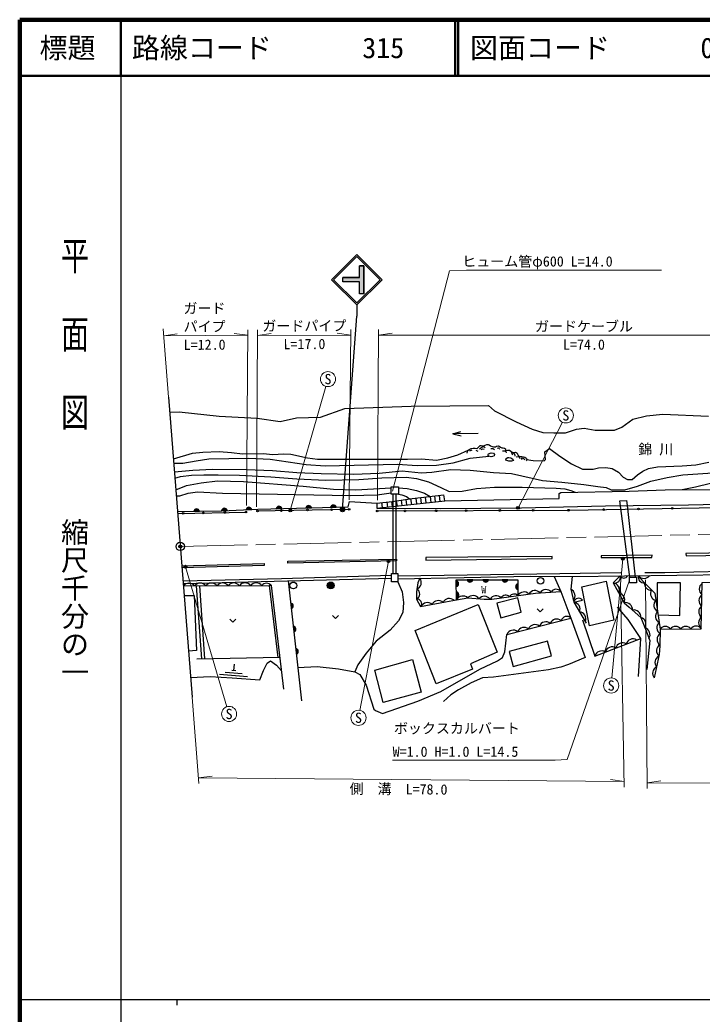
# Model space of a CAD drawing. Units: millimetres at full size, sheet at 1:1000; details may follow other scales. Extents: x 40000 to 680000, y 20000 to 380000.
# Drawn here: x 40000 to 161828, y 202409 to 380000 of the extents above; entities that cross this region are included whole.
import ezdxf
from ezdxf.enums import TextEntityAlignment as Align

# ---------------------------------------------------------------- set-up
doc = ezdxf.new("R2010")
doc.units = ezdxf.units.MM
doc.header["$LTSCALE"] = 1000
doc.header["$PDMODE"] = 32
doc.header["$PDSIZE"] = 500
doc.linetypes.add('CHAIN', pattern=[18.5, 12, -1.5, 3.5, -1.5])
for name, color, linetype, lineweight in [('M-BGD', 7, 'Continuous', 25), ('M-BGD-HTXT', 7, 'Continuous', 13), ('M-BMK', 2, 'CHAIN', 13), ('M-BMK-OTRS', 5, 'Continuous', 25), ('M-BMK-SRVR', 3, 'Continuous', 25), ('M-STR-HTXT', 7, 'Continuous', 13), ('M-STR-STRC', 7, 'Continuous', 25), ('M-TTL', 2, 'Continuous', 140), ('M-TTL-BAND', 7, 'Continuous', 25), ('M-TTL-LINE', 7, 'Continuous', 50)]:
    doc.layers.add(name, color=color, linetype=linetype, lineweight=lineweight)
for name, color, linetype in [('M-BMK-HTXT', 7, 'Continuous'), ('M-OTRS', 6, 'Continuous'), ('M-TTL-TXT', 7, 'Continuous')]:
    doc.layers.add(name, color=color, linetype=linetype)
doc.styles.add('@ＭＳ ゴシック', font='')
doc.styles.add('ＭＳ ゴシック', font='')
doc.styles.get('@ＭＳ ゴシック').set_extended_font_data('@MS Gothic')
doc.styles.get('ＭＳ ゴシック').set_extended_font_data('MS Gothic')

msp = doc.modelspace()

# ---------------------------------------------------------------- hatches: boundary and pattern name
at = {"layer": 'M-BGD'}
for points in [[(85774, 292691, -0.82183), (86764, 292715)], [(91068, 292820, -0.82183), (92058, 292844)], [(95484, 292927, -0.82183), (96475, 292951)], [(71057, 292227, -0.82183), (72048, 292247)], [(76005, 292328, -0.82183), (76996, 292364)], [(80409, 292519, -0.82183), (81399, 292563)], [(96102, 278990, -0.41421), (95502, 278390, -0.41421), (94902, 278990, -1)], [(117938, 279794, -0.82183), (117955, 278803)], [(120860, 279982, -0.82183), (119870, 279979)], [(123688, 279989, -0.82183), (122697, 279987)], [(127115, 279999, -0.82183), (126124, 279996)], [(128926, 278269, -0.82183), (128926, 279260)], [(117971, 277823, -0.82183), (117988, 276832)], [(88363, 275816, -0.82183), (88471, 274831)], [(88929, 270687, 0.82183), (88820, 271671)], [(89260, 267689, -0.82183), (89369, 266704)]]:
    msp.add_hatch(color=256, dxfattribs=at).paths.add_polyline_path(points)
at = {"layer": 'M-STR-STRC'}
for points in [[(100674, 333208), (100674, 331083), (101424, 331083), (101424, 336083), (100674, 336083), (100674, 333958), (97674, 333958), (97674, 333208)], [(129178, 292963, -1), (128739, 292724, -0.41421), (128839, 293063, -0.41421)], [(88506, 292508, -1), (88067, 292269, -0.41421), (88167, 292608, -0.41421)], [(97273, 292343, -1), (97948, 292772, -0.41421), (97826, 292220, -0.41421)], [(69783, 282451, -1), (69344, 282212, -0.41421), (69444, 282551, -0.41421)], [(106057, 283456, -1), (105618, 283217, -0.41421), (105718, 283556, -0.41421)], [(147881, 283874, -1), (147442, 283635, -0.41421), (147542, 283974, -0.41421)]]:
    msp.add_hatch(color=256, dxfattribs=at).paths.add_polyline_path(points)

# ---------------------------------------------------------------- linework, layer by layer
at = {"layer": 'M-BGD'}
for p, q in [((117321, 306072), (118763, 306485)), ((121820, 306149), (117321, 306072)), ((117321, 306072), (118776, 305709)), ((120721, 303141), (120313, 302949)), ((121408, 303141), (121799, 302949)), ((127857, 302461), (128003, 302282)), ((106618, 295300), (106618, 281105)), ((107151, 295300), (107151, 281105)), ((113431, 293822), (113308, 294865)), ((114216, 293908), (114093, 294957)), ((115053, 293999), (114929, 295056)), ((115860, 294087), (115735, 295151)), ((103749, 292766), (115860, 294087)), ((103758, 293689), (103749, 292766)), ((104744, 292875), (104642, 293789)), ((105682, 292977), (105579, 293894)), ((106517, 293068), (106413, 293988)), ((107403, 293165), (107275, 294104)), ((108248, 293257), (108117, 294219)), ((109097, 293349), (108963, 294334)), ((109975, 293445), (109837, 294453)), ((110874, 293543), (110754, 294565)), ((111723, 293636), (111602, 294665)), ((112538, 293725), (112416, 294760)), ((68181, 291845), (80429, 292096)), ((71057, 292227), (72048, 292247)), ((76005, 292328), (76996, 292364)), ((80409, 292519), (81399, 292563)), ((82256, 292280), (98855, 292580)), ((85774, 292691), (86764, 292715)), ((91068, 292820), (92058, 292844)), ((95484, 292927), (96475, 292951)), ((69165, 279330), (106371, 280298)), ((71453, 278892), (72409, 265875)), ((72088, 278895), (72970, 265886)), ((87921, 279818), (90286, 258390)), ((117938, 279794), (117955, 278803)), ((120860, 279982), (119870, 279979)), ((123688, 279989), (122697, 279987)), ((127115, 279999), (126124, 279996)), ((128926, 278269), (128926, 279260)), ((117971, 277823), (117988, 276832)), ((88363, 275816), (88471, 274831)), ((138923, 275975), (140460, 276322)), ((88820, 271671), (88929, 270687)), ((150479, 262725), (150861, 269523)), ((89260, 267689), (89369, 266704)), ((71595, 265860), (86449, 266141)), ((78217, 263809), (78305, 264931)), ((75654, 263108), (80639, 262716)), ((76686, 263478), (79677, 263243)), ((77868, 263837), (78566, 263782))]:
    msp.add_line(p, q, dxfattribs=at)
for points in [[(103749, 292766), (115081, 292742), (129553, 292848), (144566, 293217), (159392, 293348), (177882, 293796), (180223, 298055), (178070, 318766), (182209, 319323), (184618, 297305)], [(66760, 309902), (68463, 310003), (75571, 309226), (82401, 308837), (86455, 308282), (89398, 308893), (93674, 309059), (98030, 310607), (109882, 310989), (123684, 311126), (124749, 310170), (128627, 308205), (131494, 306922), (133378, 306322), (135330, 306213), (137405, 306240), (139399, 306895), (140791, 307086), (142730, 306731), (146171, 306704), (147464, 307278), (149430, 308670), (151915, 309270), (154809, 309597), (162974, 309243)], [(119850, 302584), (119922, 302897), (120071, 303154), (120375, 303346), (120593, 303462), (120919, 303506), (121274, 303484), (121684, 303437), (121854, 303627), (122020, 303820), (122216, 303969), (122394, 303987), (122625, 303939), (122825, 303930), (123068, 304035), (123381, 304139), (123607, 304163), (123826, 304068), (124011, 303896), (124320, 303774), (124572, 303765), (124939, 303758), (125138, 303866), (125383, 303946), (125606, 303883), (125837, 303705), (126071, 303576), (126302, 303586), (126536, 303510), (126703, 303367), (126744, 303107), (127056, 303156), (127437, 303119), (127688, 302966), (127929, 302799), (128161, 302727), (128424, 302776), (128628, 302715), (128778, 302625), (128861, 302419), (129006, 302211), (129112, 302032), (129354, 301995), (129634, 301998), (129961, 301957), (130197, 301881), (130368, 301767), (130446, 301630), (130499, 301485), (130477, 301325), (130417, 301213)], [(122091, 303373), (122330, 303585), (122642, 303768), (122881, 303712), (123098, 303607)], [(67413, 301600), (70809, 302616), (72643, 302798), (75580, 302882), (77808, 302730), (79732, 302494), (83429, 302528), (85185, 302342), (87068, 302511), (88368, 302426), (91340, 301748), (93145, 301515), (109208, 301515), (111740, 301615), (114424, 301379), (116406, 301784), (118178, 302307), (120071, 303154)], [(67477, 300792), (69091, 300831), (71494, 301247), (73746, 301568), (77285, 301625), (80900, 301739), (84704, 301530), (91102, 300572), (94499, 300356), (107454, 300671), (110916, 300414), (114424, 300451), (117377, 300905), (120424, 301738), (123717, 302078)], [(122396, 303266), (122648, 303357), (122883, 303297)], [(124095, 303429), (124429, 303445), (124579, 303373), (124735, 303240)], [(125269, 303514), (125465, 303534), (125587, 303461), (125644, 303322)], [(126186, 303002), (126559, 303038), (126770, 302900), (126812, 302683)], [(127716, 302674), (128021, 302677), (128244, 302547), (128368, 302278), (128383, 302097)], [(128646, 301964), (129014, 301998), (129181, 301919), (129230, 301760), (129272, 301646)], [(130495, 301455), (131644, 301275), (133619, 301225), (133889, 301478), (133720, 302845), (134598, 303418), (136421, 302085), (138514, 300719), (140489, 299723), (142363, 299723), (143342, 300010), (144634, 300060), (145765, 299857), (146913, 299183), (147740, 298305), (148483, 297883), (149310, 297917), (150306, 298744), (151217, 299368), (152230, 299874), (153868, 300195), (158290, 300330), (160698, 300514), (163010, 301021)], [(129696, 301425), (129557, 301681), (129699, 301796), (129893, 301741), (130049, 301593), (130100, 301405)], [(67596, 299279), (70889, 299599), (74409, 299769), (80446, 299712), (85110, 299504), (89481, 299145), (93815, 298955), (99579, 298860), (104178, 299030), (108266, 299465), (111635, 299087), (113546, 299220), (116942, 299675), (120405, 299562), (124556, 299163), (127792, 298974), (133351, 297710), (136750, 297441), (140729, 297006), (143208, 296627), (144666, 296476), (145612, 296079), (148053, 296079), (150274, 296741), (152696, 297611), (155573, 298235), (158361, 298727), (163769, 299098)], [(67686, 298139), (68677, 298461), (70645, 298688), (72859, 298764), (75395, 298707), (79199, 298688), (84801, 298405), (89429, 298045), (94633, 297799), (100526, 297931), (104652, 298214), (109009, 298290), (110845, 298100), (112984, 297495), (115141, 296474), (116637, 295774), (118983, 295831), (121548, 296322), (124746, 296531), (129723, 296512), (135742, 296379), (137320, 296209), (138379, 295963), (139166, 295631)], [(67849, 296063), (69753, 296817), (72383, 297290), (75298, 297649), (79954, 297555), (90600, 296702), (96000, 296153), (100012, 296058), (106295, 296399)], [(115860, 294087), (136310, 294532), (136329, 295411), (136607, 295581), (148816, 295822), (155249, 296073), (165102, 296129), (178051, 296501), (179441, 296632)], [(158281, 296090), (160633, 296587), (165783, 297843), (168741, 298204), (171260, 298204), (173962, 297988), (176098, 297788), (178405, 297888), (180223, 298055)], [(67936, 294959), (68578, 295015), (70035, 295488), (71738, 295715), (76205, 295469), (99044, 295042), (103783, 295147), (106301, 295506)], [(68155, 292169), (76075, 292327), (82490, 292611), (98648, 293004), (98856, 293992), (103758, 293689), (106454, 293992), (110069, 294484), (115735, 295151)], [(107607, 296416), (109159, 296284), (110806, 295944), (112225, 295490), (113268, 294860)], [(107607, 295300), (108231, 295185), (109045, 294863), (109594, 294420)], [(103805, 292278), (138168, 292418), (177856, 293149)], [(148929, 280476), (147109, 294113), (148327, 294123), (148462, 293252), (149902, 280476)], [(68918, 282477), (83640, 282870), (83640, 282518), (68944, 282144)], [(151599, 281269), (155164, 281306), (170693, 281634), (177021, 281824), (182306, 281898), (186735, 281997), (193157, 281984), (197919, 282095), (232238, 282406), (237517, 282281), (243987, 281960), (252866, 281765), (264380, 281191), (270314, 280829), (272213, 280707)], [(69130, 279775), (86719, 280214), (106371, 280811)], [(107463, 280172), (131181, 280660), (138608, 280563), (166666, 280947), (204657, 281823), (234887, 281787), (253334, 281089), (263934, 280707), (272213, 280228)], [(107463, 280685), (136419, 281083), (147302, 281262)], [(135397, 280596), (136595, 277908), (138400, 273151), (140966, 266117), (137972, 264863), (136579, 264390), (134387, 263886), (124565, 262623), (122626, 262465), (120611, 261577), (118326, 260330), (116963, 259413), (115630, 258258)], [(147189, 280680), (145974, 279447), (147904, 275866), (148786, 275094), (150894, 273251), (151707, 271183), (152479, 269144), (151928, 263965)], [(150428, 280725), (151354, 279612), (153364, 277603), (154331, 271189), (154253, 268175), (154176, 266669), (153287, 262457)], [(69201, 278881), (84487, 278957), (86065, 266133)], [(87129, 260473), (84910, 278959), (84487, 278957)], [(107463, 279627), (108269, 277847), (108505, 275932), (108404, 274152), (107631, 272641), (106118, 270961), (103631, 269047), (101817, 266897), (100371, 264781), (99832, 263571)], [(111426, 280254), (111062, 279471), (110796, 277842), (110825, 276510), (111566, 275207), (116022, 276029), (117995, 276421), (119980, 276746), (122883, 276510), (124305, 276539), (132105, 277611), (136595, 277908)], [(117995, 276421), (117935, 279974), (128926, 280004), (128926, 277174)], [(138608, 280563), (138367, 278299), (138923, 275975), (141144, 272229)], [(153949, 273722), (157827, 273632), (157968, 279433), (153801, 279433), (153801, 274702)], [(154331, 271189), (161675, 271228), (161830, 279496), (182357, 280346)], [(69336, 277158), (71102, 277196), (71524, 267374), (70115, 267263)], [(95839, 273589), (96369, 273058), (96899, 273589)], [(132373, 274780), (132903, 274250), (133433, 274780)], [(140484, 272818), (142671, 266367), (150861, 269523), (148640, 272888), (146731, 275108)], [(77512, 272952), (78043, 272422), (78573, 272952)], [(89630, 264334), (93077, 264478), (96909, 264075), (99832, 263571), (100706, 263101), (101815, 261153), (103227, 256853), (103496, 256618), (104739, 256114), (111058, 258331), (115191, 260011), (122137, 264027), (125274, 265486), (126181, 266124), (126618, 267098), (126954, 270222), (138400, 273151)], [(70485, 262557), (73990, 262726), (77900, 262480), (82832, 262093), (83501, 263783), (84135, 265085), (84742, 265490), (85826, 264733), (86739, 263723)]]:
    msp.add_lwpolyline(points, dxfattribs=at)
for points in [[(124159, 301972), (123717, 302078), (123535, 302225), (123672, 302516), (124159, 302637), (124550, 302583), (124729, 302358), (124683, 302109), (124388, 302005)], [(127315, 301846), (127679, 301759), (128001, 301552), (128134, 301299), (127812, 301156), (127287, 301156), (126767, 301377), (126832, 301653), (127117, 301846)], [(106301, 296568), (107607, 296568), (107607, 295300), (106301, 295300)], [(143815, 284297), (143815, 283941), (152867, 283973), (152899, 284362)], [(158919, 284662), (158993, 284243), (183669, 284711), (183669, 285032)], [(107245, 283701), (107256, 283366), (87864, 282963), (87864, 283333)], [(112491, 283954), (112508, 283482), (135036, 283776), (135065, 284132)], [(106371, 281105), (107463, 281105), (107463, 279627), (106371, 279627)], [(140366, 278732), (144673, 279761), (146077, 272790), (141724, 271760)], [(148863, 280476), (150100, 280476), (150100, 279421), (148863, 279421)], [(110565, 270929), (121857, 275598), (125218, 267032), (120446, 264983), (120815, 264009), (114363, 261423)], [(125151, 275833), (125890, 273179), (129520, 274221), (128948, 276740)], [(127402, 267200), (128075, 264513), (134931, 266428), (134191, 269048)], [(103406, 263841), (110128, 265722), (111640, 259911), (104885, 258098)]]:
    msp.add_lwpolyline(points, close=True, dxfattribs=at)
for centre, radius in [((69154, 291866), 150), ((72751, 291939), 150), ((76611, 292019), 150), ((80368, 292096), 150), ((82441, 292284), 150), ((86692, 292361), 150), ((91351, 292445), 150), ((95667, 292523), 150), ((98794, 292580), 150), ((103805, 292278), 150), ((108777, 292299), 150), ((114328, 292321), 150), ((119691, 292343), 150), ((125715, 292368), 150), ((131663, 292392), 150), ((137952, 292417), 150), ((144252, 292530), 150), ((150477, 292645), 150), ((156510, 292756), 150), ((88834, 278986), 600), ((95502, 278990), 600), ((132970, 279800), 600)]:
    msp.add_circle(centre, radius, dxfattribs=at)
for centre, radius, start, end in [((86271, 292605), 505, 12.56391, 170.2221), ((91565, 292734), 505, 12.56391, 170.2221), ((95982, 292841), 505, 12.56391, 170.2221), ((71554, 292139), 505, 12.31346, 169.97165), ((76504, 292248), 505, 13.2953, 170.95349), ((80908, 292443), 505, 13.70312, 171.36131), ((146239, 280401), 990, 254.50005, 16.36939), ((147842, 281019), 736, 207.44408, 334.12497), ((151513, 280506), 1108, 168.63513, 272.66642), ((151457, 281489), 1250, 217.65442, 323.91462), ((70204, 278136), 1250, 37.15424, 143.41444), ((72204, 278146), 1250, 37.15424, 143.41444), ((74204, 278156), 1250, 37.15424, 143.41444), ((76204, 278166), 1250, 37.15424, 143.41444), ((78204, 278175), 1250, 37.15424, 143.41444), ((80204, 278185), 1250, 37.15424, 143.41444), ((82204, 278195), 1250, 37.15424, 143.41444), ((84058, 278313), 1068, 37.15424, 143.41444), ((110429, 279500), 1250, 290.83321, 37.09342), ((117849, 279297), 505, 282.1263, 79.78449), ((120365, 280078), 505, 191.32526, 348.98345), ((123192, 280086), 505, 191.32526, 348.98345), ((126619, 280095), 505, 191.32526, 348.98345), ((129024, 278764), 505, 101.1709, 258.8291), ((145807, 278177), 1250, 335.18343, 81.44363), ((152645, 279243), 1092, 171.70822, 277.96843), ((162558, 278300), 1250, 125.79849, 232.05869), ((110395, 277433), 1018, 294.99649, 61.96977), ((117882, 277326), 505, 282.1263, 79.78449), ((119103, 275843), 1250, 46.18861, 152.44882), ((120905, 275917), 1250, 32.28463, 138.54483), ((122942, 275809), 1250, 35.37819, 141.6384), ((125042, 275904), 1250, 43.5422, 149.80241), ((126769, 276309), 940, 44.69246, 150.95267), ((128258, 276513), 940, 44.69482, 150.95503), ((130019, 276567), 1250, 44.69486, 150.95506), ((131983, 276810), 1250, 43.10003, 149.36023), ((133943, 276981), 1250, 40.64201, 146.90221), ((135784, 277239), 1051, 39.50717, 148.05271), ((137795, 277088), 1339, 322.19349, 64.68245), ((146755, 276417), 1250, 335.18343, 81.44363), ((153871, 277523), 1250, 149.26843, 255.52863), ((162520, 276300), 1250, 125.79849, 232.05869), ((88320, 275313), 505, 287.46934, 85.12753), ((110963, 275726), 796, 319.23068, 100.00447), ((112748, 274662), 1250, 47.32432, 153.58452), ((114715, 275025), 1250, 47.32432, 153.58452), ((116688, 275400), 1250, 47.9191, 154.17931), ((139763, 275830), 853, 35.20566, 170.24612), ((138787, 274732), 1250, 337.534, 83.79421), ((148142, 274668), 1250, 355.39597, 101.65617), ((154449, 275435), 1250, 135.43893, 241.69913), ((162483, 274301), 1250, 125.79849, 232.05869), ((139807, 273012), 1250, 337.534, 83.79421), ((149647, 273345), 1250, 355.70279, 101.96299), ((154747, 273458), 1250, 135.43893, 241.69913), ((131984, 270735), 1250, 51.22305, 157.48326), ((133921, 271231), 1250, 51.22305, 157.48326), ((135859, 271726), 1250, 51.22305, 157.48326), ((137653, 272387), 1059, 44.62551, 162.7803), ((150562, 272046), 1250, 328.34469, 74.60489), ((154980, 271418), 1250, 131.30435, 237.56456), ((160761, 270637), 1089, 32.85103, 147.75176), ((162446, 272301), 1250, 125.79849, 232.05869), ((88777, 271168), 505, 287.46934, 85.12753), ((128109, 269743), 1250, 51.22305, 157.48326), ((130046, 270239), 1250, 51.22305, 157.48326), ((151280, 270188), 1250, 327.68731, 73.94752), ((155034, 269344), 1250, 125.40031, 231.66052), ((155252, 270505), 1148, 37.1713, 143.4315), ((157089, 270515), 1148, 37.1713, 143.4315), ((158925, 270525), 1148, 37.1713, 143.4315), ((147606, 267465), 1250, 57.94591, 164.20611), ((149472, 268184), 1250, 57.94591, 164.20611), ((154935, 267313), 1250, 122.63355, 228.89375), ((89217, 267185), 505, 287.46934, 85.12753), ((143873, 266026), 1250, 57.94591, 164.20611), ((145740, 266746), 1250, 57.94591, 164.20611), ((154640, 265238), 1250, 114.94856, 221.20877), ((154227, 263281), 1250, 114.94856, 221.20877)]:
    msp.add_arc(centre, radius, start, end, dxfattribs=at)
at = {"layer": 'M-BGD-HTXT'}
for p, q in [((88286, 292389), (94646, 314541)), ((128958, 292843), (136873, 308146)), ((105837, 283337), (100716, 256667)), ((147662, 283754), (145710, 262441)), ((69564, 282331), (76972, 257318))]:
    msp.add_line(p, q, dxfattribs=at)
for centre in [(95019, 315839), (137494, 309345), (145587, 261097), (77356, 256024), (100462, 255341)]:
    msp.add_circle(centre, 1350, dxfattribs=at)
at = {"layer": 'M-BMK'}
msp.add_lwpolyline([(68645, 285942), (168616, 288221), (201294, 288691), (208486, 288853), (217696, 288840), (227402, 288804), (235915, 288704), (244378, 288574), (251479, 288418), (269101, 287800), (279608, 287392), (291861, 286802), (300000, 286310), (308246, 285773), (324049, 284647), (348149, 282939), (368895, 281675), (377973, 281497), (385740, 281599), (393297, 281955), (402712, 282668), (410262, 283550)], dxfattribs=at)
at = {"layer": 'M-BMK-OTRS'}
msp.add_line((66547, 312608), (70761, 259044), dxfattribs=at)
at = {"layer": 'M-BMK-SRVR'}
msp.add_circle((68645, 285942), 750, dxfattribs=at)
at = {"layer": 'M-OTRS'}
msp.add_point((68645, 285942), dxfattribs=at)
at = {"layer": 'M-STR-HTXT'}
for p, q in [((106563, 295826), (116715, 335200)), ((116715, 335200), (119725, 335300)), ((119725, 335300), (154598, 335300)), ((65587, 324809), (66547, 312608)), ((65683, 323591), (68113, 323944)), ((65683, 323591), (80695, 323658)), ((80695, 323658), (78263, 323988)), ((80702, 324652), (80490, 293236)), ((82257, 293040), (82447, 324620)), ((82441, 323647), (84871, 323998)), ((82441, 323647), (99088, 323709)), ((99088, 323709), (96656, 324042)), ((98824, 294286), (99097, 324678)), ((103848, 294224), (104065, 324670)), ((104058, 323674), (106489, 324015)), ((104058, 323674), (177415, 323656)), ((148863, 279948), (137758, 247871)), ((147936, 242930), (147225, 279512)), ((152031, 242722), (151712, 279985)), ((71976, 243600), (70761, 259044)), ((135568, 247771), (106545, 247771)), ((137758, 247871), (135568, 247771)), ((71898, 244600), (74332, 244921)), ((147916, 243930), (71898, 244600)), ((147916, 243930), (145488, 244293)), ((152022, 243722), (154454, 244057)), ((152022, 243722), (203177, 243575))]:
    msp.add_line(p, q, dxfattribs=at)
at = {"layer": 'M-STR-STRC'}
for p, q in [((95674, 333584), (100174, 338084)), ((96028, 333584), (100174, 337730)), ((104675, 333583), (100174, 338084)), ((104321, 333583), (100174, 337730)), ((101424, 336083), (100674, 336083)), ((100674, 333958), (100674, 336083)), ((101424, 331083), (101424, 336083)), ((97674, 333208), (97674, 333958)), ((100674, 333958), (97674, 333958)), ((95674, 333584), (100174, 329083)), ((96028, 333584), (100174, 329437)), ((100674, 333208), (97674, 333208)), ((100174, 329437), (104321, 333583)), ((100175, 329083), (104675, 333583)), ((100674, 331083), (100674, 333208)), ((101424, 331083), (100674, 331083)), ((100174, 329083), (100174, 327083)), ((97611, 292557), (100174, 327083))]:
    msp.add_line(p, q, dxfattribs=at)
msp.add_lwpolyline([(97674, 333958), (100674, 333958), (100674, 336083), (101424, 336083), (101424, 331083), (100674, 331083), (100674, 333208), (97674, 333208)], close=True, dxfattribs=at)
for centre, radius in [((128958, 292843), 250), ((88286, 292389), 250), ((97611, 292557), 400), ((69564, 282331), 250), ((105837, 283337), 250), ((147662, 283754), 250)]:
    msp.add_circle(centre, radius, dxfattribs=at)
at = {"layer": 'M-TTL'}
for p, q in [((40000, 380000), (40000, 20000)), ((680000, 380000), (40000, 380000))]:
    msp.add_line(p, q, dxfattribs=at)
at = {"layer": 'M-TTL-BAND'}
for p, q in [((58000, 370000), (58000, 20000)), ((40000, 205000), (579000, 205000)), ((68000, 205000), (68000, 204000))]:
    msp.add_line(p, q, dxfattribs=at)
at = {"layer": 'M-TTL-LINE'}
for p, q in [((58000, 380000), (58000, 370000)), ((117750, 380000), (117750, 370000)), ((118250, 380000), (118250, 370000)), ((40000, 370000), (680000, 370000))]:
    msp.add_line(p, q, dxfattribs=at)

# ---------------------------------------------------------------- texts
at = {"layer": 'M-BGD-HTXT', "style": 'ＭＳ ゴシック'}
for p in [(95019, 315839), (137494, 309345), (145587, 261097), (77356, 256024), (100462, 255341)]:
    msp.add_text('S', height=1833, dxfattribs=at).set_placement(p, align=Align.MIDDLE_CENTER)
at = {"layer": 'M-BMK-HTXT', "style": 'ＭＳ ゴシック'}
msp.add_text('錦 川', height=1833, dxfattribs=at).set_placement((150428, 303320), align=Align.MIDDLE_LEFT)
msp.add_text('W', height=1320, dxfattribs=at).set_placement((122395, 277151), align=Align.BOTTOM_LEFT)
at = {"layer": 'M-STR-HTXT', "style": 'ＭＳ ゴシック'}
msp.add_text('ヒューム管φ600 L=14.0', height=1833, dxfattribs=at).set_placement((118990, 335392), align=Align.BOTTOM_LEFT)
for s, rotation, p in [('ガード', 0.254, (72966, 327014)), ('パイプ', 0.254, (72980, 323766)), ('ガードパイプ', 0.213, (90806, 323887)), ('ガードケーブル', 359.986, (140736, 323791)), ('L=12.0', 0.254, (72995, 320517)), ('L=17.0', 0.213, (90818, 320638)), ('L=74.0', 359.986, (140735, 320542)), ('側\u3000溝\u3000L=78.0', 359.495, (107603, 241142))]:
    msp.add_text(s, height=1833, rotation=rotation, dxfattribs=at).set_placement(p, align=Align.BOTTOM_CENTER)
for s, p in [('ボックスカルバート', (129291, 253455)), ('W=1.0 H=1.0 L=14.5', (129011, 249288))]:
    msp.add_text(s, height=1833, dxfattribs=at).set_placement(p, align=Align.MIDDLE_RIGHT)
at = {"layer": 'M-TTL-BAND', "style": '@ＭＳ ゴシック', "width": 1.4}
msp.add_text('平  面  図', height=3666, rotation=270, dxfattribs=at).set_placement((49777, 306475), align=Align.MIDDLE_RIGHT)
at = {"layer": 'M-TTL-BAND', "style": '@ＭＳ ゴシック'}
msp.add_text('縮尺千分の一', height=3666, rotation=270, dxfattribs=at).set_placement((49777, 261030), align=Align.MIDDLE_RIGHT)
at = {"layer": 'M-TTL-TXT', "style": 'ＭＳ ゴシック'}
msp.add_text('標題', height=3666, dxfattribs=at).set_placement((48500, 375000), align=Align.MIDDLE_CENTER)
for s, p in [('路線コード', (60000, 375000)), ('315', (101142, 375000)), ('図面コード', (120380, 375000)), ('067-00', (161521, 375000))]:
    msp.add_text(s, height=3666, dxfattribs=at).set_placement(p, align=Align.MIDDLE_LEFT)

doc.saveas('drawing.dxf')
